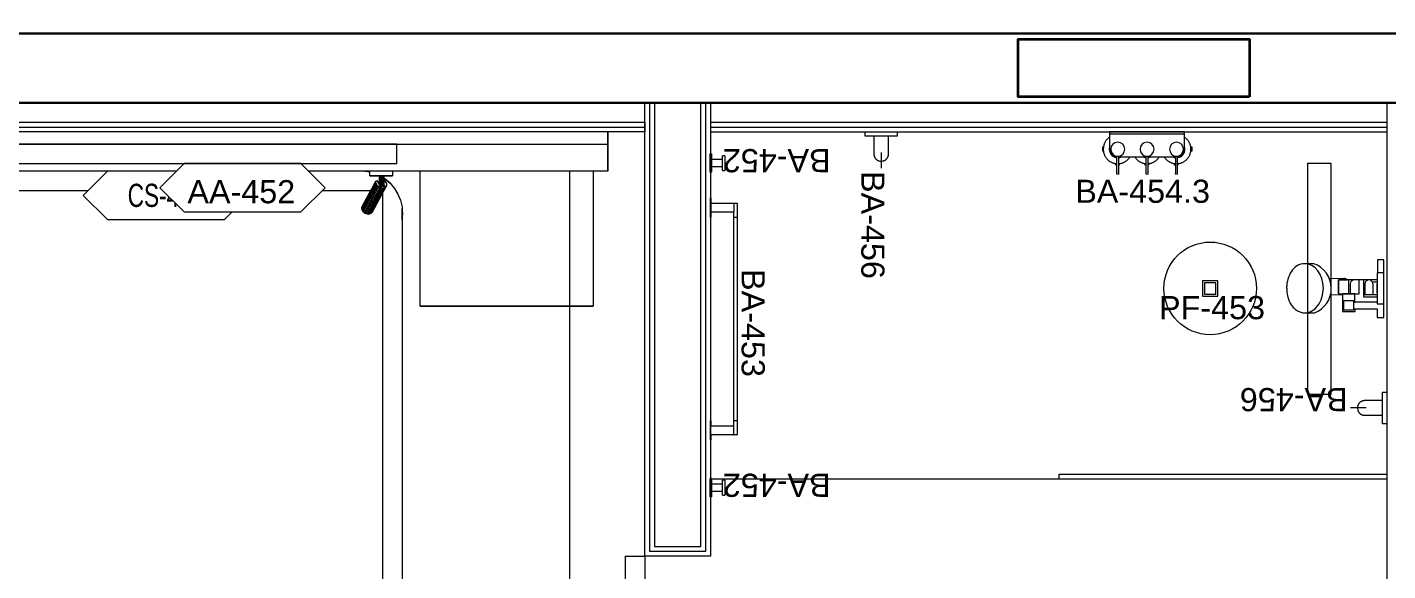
# Model space of a CAD drawing. Header units: centimetres. Extents: x 118932 to 154602, y -32682 to -23521.
# Drawn here: x 138137.5 to 138490.4, y -26042.1 to -25901.2 of the extents above; entities that cross this region are included whole.
import ezdxf
from ezdxf.enums import TextEntityAlignment as Align

# ---------------------------------------------------------------- set-up
doc = ezdxf.new("R2010")
doc.units = ezdxf.units.CM
doc.header["$LTSCALE"] = 50
doc.header["$MEASUREMENT"] = 0
for name, color, linetype, lineweight, true_color in [('GEN_00_BL_Yazı', 7, 'Continuous', 0, 0x4f5250), ('GEN_01_TA_Kolon', 7, 'Continuous', 35, 0xd05d28), ('GEN_02_TF_Islak Hacim', 7, 'Continuous', 5, 0x007cb0), ('GEN_02_TF_Mobilya', 7, 'Continuous', 5, 0x745e3d), ('GEN_05_ML_Ahşap', 7, 'Continuous', 9, 0x745e3d), ('GEN_05_ML_Alçıpan', 7, 'Continuous', 18, 0x008b29), ('GEN_05_ML_Alçıpan_giydirme', 7, 'Continuous', 18, 0x7ebab5), ('GEN_06_GR_İnce', 7, 'Continuous', 13, 0xb0b0a9), ('KALACAK DUVARLAR', 7, 'Continuous', 30, 0x005387)]:
    doc.layers.add(name, color=color, linetype=linetype, lineweight=lineweight, true_color=true_color)
doc.layers.add('GEN_01_TA_Duvar', color=250, linetype='Continuous', lineweight=30)
doc.layers.add('GEN_02_TF_Halı', color=7, linetype='Continuous', lineweight=5, true_color=0x903373, transparency=0.8)
doc.styles.add('arial_1_18', font='arial.ttf', dxfattribs={"height": 0.2})
doc.styles.add('Arial_6', font='arial.ttf', dxfattribs={"height": 59.5325})

# ---------------------------------------------------------------- blocks, each defined once
blk = doc.blocks.new('LEVEL 0_E BLOK_KOLON')
at = {"layer": 'GEN_01_TA_Kolon'}
blk.add_lwpolyline([(763.35, -336.46), (703.34, -336.46), (703.34, -321.52), (763.35, -321.52)], close=True, dxfattribs=at)
blk = doc.blocks.new('YIKILACAK DUVARLAR LEVEL 0 D BLOK')
at = {"layer": 'GEN_01_TA_Duvar', "elevation": 0}
blk.add_lwpolyline([(-82.23, -770.14), (-82.23, -770.14)], dxfattribs=at)
at = {"layer": 'KALACAK DUVARLAR', "elevation": 0}
blk.add_lwpolyline([(115.77, -770.14), (-376.98, -770.14), (-414.42, -732.67), (-567.28, -885.35), (-360.35, -1094.56), (-525.49, -1259.26), (-368.07, -1416.83), (-336.48, -1416.83), (-336.49, -1448.43), (-212.04, -1573), (-190.82, -1551.79), (-178.16, -1564.47), (-212.11, -1598.39), (-550.96, -1259.23), (-385.75, -1094.47), (-692.51, -784.33), (-679.71, -771.67), (-579.83, -872.66), (-414.4, -707.22), (-369.51, -752.14), (115.77, -752.14)], close=True, dxfattribs=at)
blk = doc.blocks.new('suıte c-d duvarlar')
at = {"layer": 'GEN_05_ML_Alçıpan', "elevation": 0}
blk.add_lwpolyline([(592.75, -697.15), (592.75, -792.15), (768.25, -792.15), (768.25, -479.65), (770.75, -479.65), (770.75, -794.65), (590.25, -794.65), (590.25, -699.65), (578.25, -699.65), (578.25, -806.65), (770.75, -806.65), (770.75, -819.8), (782.75, -819.8), (782.75, -479.65), (785.25, -479.65), (785.25, -822.3), (768.25, -822.3), (768.25, -809.15), (575.75, -809.15), (575.75, -697.15)], close=True, dxfattribs=at)
for points in [[(592.75, -479.65), (592.75, -597.15), (575.75, -597.15), (575.75, -479.65)], [(591.5, -479.65), (591.5, -595.9), (577, -595.9), (577, -479.65)], [(578.25, -479.65), (578.25, -594.65), (590.25, -594.65), (590.25, -479.65)]]:
    blk.add_lwpolyline(points, dxfattribs=at)
at = {"layer": 'GEN_05_ML_Alçıpan_giydirme'}
for p, q in [((592.75, -484.65, 0), (768.25, -484.65, 0)), ((592.75, -485.9, 0), (768.25, -485.9, 0)), ((592.75, -487.15, 0), (768.25, -487.15, 0))]:
    blk.add_line(p, q, dxfattribs=at)
at = {"layer": 'GEN_05_ML_Alçıpan_giydirme', "elevation": 0}
for points in [[(166.93, -954.84), (318.09, -804.1), (111.16, -594.88), (251.96, -454.25), (282.33, -484.65), (575.75, -484.65), (575.75, -487.15), (281.3, -487.15), (251.95, -457.79), (114.68, -594.89), (321.62, -804.11), (168.7, -956.61)], [(167.81, -955.73), (319.85, -804.1), (112.92, -594.89), (251.95, -456.02), (281.81, -485.9), (575.75, -485.9)]]:
    blk.add_lwpolyline(points, dxfattribs=at)
blk = doc.blocks.new('85lik DUS CAMİ')
at = {"layer": 'GEN_02_TF_Islak Hacim'}
blk.add_lwpolyline([(0, 1.27), (85, 1.27), (85, 0), (0, 0)], close=True, dxfattribs=at)
blk = doc.blocks.new('Raindance shower combo - PF-453 SHOWER SYSTEM-14821002-TYPE J')
at = {"layer": 'GEN_02_TF_Islak Hacim'}
for p, q in [((50.6, -3), (50.6, -19.3)), ((85, -3), (50.6, -3)), ((50.6, -19.3), (85, -19.3)), ((85, -3), (85, -19.6)), ((165, -3), (85, -3)), ((85, -19.6), (165, -19.6)), ((103.2, -19.6), (103.2, -39.9)), ((109.1, -19.6), (109.1, -32.1)), ((136.8, -19.6), (113.1, -19.6)), ((138.6, -20.1), (160.7, -20.1)), ((140.8, -55.5), (140.8, -20.1)), ((146.7, -55.5), (146.7, -20.1)), ((160.7, -20.1), (160.7, -77.5)), ((165, -19.6), (165, -3)), ((200.1, -3), (165, -3)), ((178, -20.1), (200.1, -20.1)), ((178, -77.4), (178, -20.1)), ((200.1, -20.1), (200.1, -3)), ((102.9, -41.5), (102.9, -80.9)), ((102.9, -55.5), (146.7, -55.5)), ((139, -66.9), (102.9, -66.9)), ((136.8, -55.5), (140.8, -55.5)), ((139, -119.9), (139, -66.9)), ((102.9, -80.9), (102.9, -119.9)), ((139, -93.7), (102.9, -93.7)), ((102.9, -119.9), (102.9, -97.5)), ((139.3, -77.5), (139.3, -109.5)), ((160.7, -77.5), (139.3, -77.5)), ((156.8, -106), (156.8, -81)), ((156.8, -81), (181.8, -81)), ((160.7, -81), (160.7, -77.4)), ((185.2, -77.4), (178, -77.4)), ((178, -81), (178, -77.4)), ((181.8, -81), (181.8, -106)), ((185.2, -109.5), (185.2, -77.4)), ((99.5, -106.3), (100.1, -143.6)), ((102.9, -119.9), (139, -119.9)), ((139, -119.9), (102.9, -119.9)), ((139.3, -109.5), (185.2, -109.5)), ((142.3, -109.5), (141.8, -141)), ((181.8, -106), (156.8, -106)), ((61, -184.6), (61, -208.3)), ((188.3, -208.3), (188.3, -182.8))]:
    blk.add_line(p, q, dxfattribs=at)
for points in [[(113.1, -30.8), (140.8, -30.8)], [(113.1, -52.1), (140.8, -52.1)], [(113.1, -89.8), (139, -89.8)]]:
    blk.add_lwpolyline(points, dxfattribs=at)
for points in [[(144.9, -433), (105.1, -433), (105.1, -473), (144.9, -473)], [(139.7, -438.3), (110.3, -438.4), (110.3, -467.8), (139.7, -467.8)]]:
    blk.add_lwpolyline(points, close=True, dxfattribs=at)
blk.add_circle((125, -453), 120, dxfattribs=at)
for centre, radius, start, end in [((114.5, -42.3), 11.6, 96.5318, 176.0334), ((114.4, -40.6), 11.5, 184.4156, 263.9068), ((112.1, -106), 12.6, 137, 181), ((114.5, -78), 12, 194.0613, 263.6059), ((114.5, -78), 12, 194.0613, 263.6059), ((125, -206.5), 67.6, 20.5435, 161.0787)]:
    blk.add_arc(centre, radius, start, end, dxfattribs=at)
for major_axis, start_param, end_param in [((63.7, 0), 1.576448, 3.141593), ((-63.7, 0), 3.141593, 4.718041)]:
    blk.add_ellipse((124.7, -208.3), major_axis=major_axis, ratio=0.765186, start_param=start_param, end_param=end_param, dxfattribs=at)
blk.add_open_spline([(61, -208.3), (61, -211.2), (61.7, -216.8), (66, -227.8), (76.3, -240.1), (95.1, -250.7), (112.3, -254.4), (122.2, -254.8), (124.3, -254.8), (134.9, -254.1), (148.1, -251.6), (155.1, -249.5), (165.5, -244.8), (176.6, -235.8), (183.3, -227.4), (187.4, -218), (188.3, -211.6), (188.3, -208.3)], degree=3, knots=[0, 0, 0, 0, 0.058333, 0.116667, 0.233333, 0.35, 0.466667, 0.498213, 0.618018, 0.668587, 0.668587, 0.668587, 0.782182, 0.848848, 0.915515, 0.982182, 1.048848, 1.048848, 1.048848, 1.048848], dxfattribs=at)
at = {"layer": 'GEN_00_BL_Yazı', "insert": (144.9, -585.7), "char_height": 60, "width": 132.711, "attachment_point": 1, "rotation": 90, "style": 'Arial_6'}
blk.add_mtext('PF-453', dxfattribs=at)
blk = doc.blocks.new('Soap Dispenser - Trio - BA-454 SOAP DISPENSER triple-14820993-TYPE GxL')
at = {"layer": 'GEN_02_TF_Islak Hacim'}
for p, q in [((-79, 85), (-80.8, 85)), ((-80.8, 85), (-80.8, 82.9)), ((-80.8, 82.9), (-79, 82.9)), ((-80.8, 82.9), (-80.8, 81.6)), ((-79.4, 102.6), (-79.4, 62.6)), ((-70.8, 85), (-74.1, 85)), ((-73.9, 82.9), (-70.8, 82.9)), ((-73.5, 62.6), (-73.5, 102.6)), ((-70.8, 82.9), (-70.8, 85)), ((-70.8, 81.6), (-70.8, 82.9)), ((-2.6, 85), (-4.4, 85)), ((-4.4, 85), (-4.4, 83.1)), ((-4.4, 83.1), (-2.6, 83.1)), ((-4.4, 83.1), (-4.4, 81.6)), ((-3, 102.6), (-3, 62.6)), ((2.3, 83.1), (5.6, 83.1)), ((5.6, 85), (2.4, 85)), ((3, 62.6), (3, 102.6)), ((5.6, 83.1), (5.6, 85)), ((5.6, 81.6), (5.6, 83.1)), ((73.5, 85), (71.7, 85)), ((71.7, 85), (71.7, 83.1)), ((71.7, 83.1), (73.5, 83.1)), ((71.7, 83.1), (71.7, 81.6)), ((73.1, 102.6), (73.1, 62.6)), ((81.7, 85), (78.4, 85)), ((78.4, 83.1), (81.7, 83.1)), ((79, 62.6), (79, 102.6)), ((81.7, 83.1), (81.7, 85)), ((81.7, 81.6), (81.7, 83.1)), ((-114.6, 49.5), (-117, 49.5)), ((-117, 49.5), (-117, 39.5)), ((-117, 39.5), (-114.6, 39.5)), ((-114.6, 39.5), (-114.6, 49.5)), ((-112.7, 49.5), (-114.6, 49.5)), ((-114.6, 39.5), (-112.5, 39.5)), ((-97, 45), (-97, 0)), ((-79.4, 62.6), (-79.3, 62.6)), ((-77.9, 62.6), (-79.4, 62.6)), ((-73.5, 62.6), (-75, 62.6)), ((-2.9, 65), (-73.6, 65)), ((-73.6, 62.6), (-73.5, 62.6)), ((-3, 62.6), (-2.9, 62.6)), ((-1.5, 62.6), (-3, 62.6)), ((3, 62.6), (1.5, 62.6)), ((73.2, 65), (2.9, 65)), ((2.9, 62.6), (3, 62.6)), ((73.1, 62.6), (73.2, 62.6)), ((74.5, 62.6), (73.1, 62.6)), ((79, 62.6), (77.5, 62.6)), ((78.9, 62.6), (79, 62.6)), ((97, 0), (97, 45)), ((114.2, 49.5), (112.3, 49.5)), ((112.3, 39.5), (114.2, 39.5)), ((115.9, 49.5), (114.2, 49.5)), ((114.2, 49.5), (114.2, 39.5)), ((114.2, 39.5), (115.9, 39.5)), ((115.9, 39.5), (115.9, 49.5)), ((97, 5), (-97, 5)), ((-97, 5), (-97, 0)), ((-97, 0), (97, 0)), ((-97, 0), (97, 0)), ((97, 0), (97, 5))]:
    blk.add_line(p, q, dxfattribs=at)
at = {"layer": 'GEN_02_TF_Islak Hacim', "flags": 128}
for points in [[(-79.4, 107.6), (-79.4, 107.6), (-79.4, 107.6), (-79.4, 107.6), (-79.4, 107.5), (-79.4, 107.5), (-79.4, 107.4), (-79.4, 107.4), (-79.4, 107.3), (-79.4, 107.3), (-79.4, 107.2), (-79.4, 107.1), (-79.4, 107), (-79.4, 106.9), (-79.4, 106.8), (-79.4, 106.7), (-79.4, 106.6), (-79.4, 106.5), (-79.4, 106.4), (-79.4, 106.2), (-79.4, 106.1), (-79.4, 105.9), (-79.4, 105.8), (-79.4, 105.6), (-79.4, 105.5), (-79.4, 105.3), (-79.4, 105.1), (-79.4, 104.9), (-79.4, 104.8), (-79.4, 104.6), (-79.4, 104.4), (-79.4, 104.2), (-79.4, 104), (-79.4, 103.8), (-79.4, 103.6), (-79.4, 103.4), (-79.4, 103.2), (-79.4, 103), (-79.4, 102.8), (-79.4, 102.6), (-79.4, 102.6)], [(-73.5, 102.6), (-73.5, 102.8), (-73.5, 103), (-73.5, 103.2), (-73.5, 103.4), (-73.5, 103.6), (-73.5, 103.8), (-73.5, 104), (-73.5, 104.2), (-73.5, 104.4), (-73.5, 104.5), (-73.5, 104.7), (-73.5, 104.9), (-73.5, 105.1), (-73.5, 105.2), (-73.5, 105.4), (-73.5, 105.6), (-73.5, 105.7), (-73.5, 105.9), (-73.5, 106), (-73.5, 106.2), (-73.5, 106.3), (-73.5, 106.4), (-73.5, 106.6), (-73.5, 106.7), (-73.5, 106.8), (-73.5, 106.9), (-73.5, 107), (-73.5, 107.1), (-73.5, 107.2), (-73.5, 107.3), (-73.5, 107.3), (-73.5, 107.4), (-73.5, 107.4), (-73.5, 107.5), (-73.5, 107.5), (-73.5, 107.5), (-73.5, 107.6), (-73.5, 107.6), (-73.5, 107.6)], [(-3, 107.6), (-3, 107.6), (-3, 107.6), (-3, 107.6), (-3, 107.5), (-3, 107.5), (-3, 107.4), (-3, 107.4), (-3, 107.3), (-3, 107.3), (-3, 107.2), (-3, 107.1), (-3, 107), (-3, 106.9), (-3, 106.8), (-3, 106.7), (-3, 106.6), (-3, 106.5), (-3, 106.4), (-3, 106.2), (-3, 106.1), (-3, 105.9), (-3, 105.8), (-3, 105.6), (-3, 105.5), (-3, 105.3), (-3, 105.1), (-3, 104.9), (-3, 104.8), (-3, 104.6), (-3, 104.4), (-3, 104.2), (-3, 104), (-3, 103.8), (-3, 103.6), (-3, 103.4), (-3, 103.2), (-3, 103), (-3, 102.8), (-3, 102.6), (-3, 102.6)], [(3, 102.6), (3, 102.8), (3, 103), (3, 103.2), (3, 103.4), (3, 103.6), (3, 103.8), (3, 104), (3, 104.2), (3, 104.4), (3, 104.5), (3, 104.7), (3, 104.9), (3, 105.1), (3, 105.2), (3, 105.4), (3, 105.6), (3, 105.7), (3, 105.9), (3, 106), (3, 106.2), (3, 106.3), (3, 106.4), (3, 106.6), (3, 106.7), (3, 106.8), (3, 106.9), (3, 107), (3, 107.1), (3, 107.2), (3, 107.3), (3, 107.3), (3, 107.4), (3, 107.4), (3, 107.5), (3, 107.5), (3, 107.5), (3, 107.6), (3, 107.6), (3, 107.6)], [(73.1, 107.6), (73.1, 107.6), (73.1, 107.6), (73.1, 107.6), (73.1, 107.5), (73.1, 107.5), (73.1, 107.4), (73.1, 107.4), (73.1, 107.3), (73.1, 107.3), (73.1, 107.2), (73.1, 107.1), (73.1, 107), (73.1, 106.9), (73.1, 106.8), (73.1, 106.7), (73.1, 106.6), (73.1, 106.5), (73.1, 106.4), (73.1, 106.2), (73.1, 106.1), (73.1, 105.9), (73.1, 105.8), (73.1, 105.6), (73.1, 105.5), (73.1, 105.3), (73.1, 105.1), (73.1, 104.9), (73.1, 104.8), (73.1, 104.6), (73.1, 104.4), (73.1, 104.2), (73.1, 104), (73.1, 103.8), (73.1, 103.6), (73.1, 103.4), (73.1, 103.2), (73.1, 103), (73.1, 102.8), (73.1, 102.6), (73.1, 102.6)], [(79, 102.6), (79, 102.8), (79, 103), (79, 103.2), (79, 103.4), (79, 103.6), (79, 103.8), (79, 104), (79, 104.2), (79, 104.4), (79, 104.5), (79, 104.7), (79, 104.9), (79, 105.1), (79, 105.2), (79, 105.4), (79, 105.6), (79, 105.7), (79, 105.9), (79, 106), (79, 106.2), (79, 106.3), (79, 106.4), (79, 106.6), (79, 106.7), (79, 106.8), (79, 106.9), (79, 107), (79, 107.1), (79, 107.2), (79, 107.3), (79, 107.3), (79, 107.4), (79, 107.4), (79, 107.5), (79, 107.5), (79, 107.5), (79, 107.6), (79, 107.6), (79, 107.6)], [(-79, 82.4), (-80.5, 82.2), (-82, 82), (-83.5, 81.8), (-85, 81.5), (-86.4, 81.1), (-87.9, 80.7), (-89.3, 80.2), (-90.7, 79.7), (-92.1, 79.1), (-93.4, 78.4), (-94.7, 77.7), (-96, 76.9), (-97.3, 76.1), (-98.5, 75.3), (-99.7, 74.4), (-100.9, 73.4), (-102, 72.4), (-103.1, 71.4), (-104.1, 70.3), (-105.1, 69.2), (-106, 68), (-106.9, 66.8), (-107.8, 65.6), (-108.6, 64.3), (-109.3, 63), (-110, 61.7), (-110.7, 60.3), (-111.3, 58.9), (-111.8, 57.5), (-112.3, 56.1), (-112.7, 54.7), (-113, 53.2), (-113.3, 51.7), (-113.6, 50.2), (-113.8, 48.8), (-113.9, 47.3), (-113.9, 45.8), (-113.9, 45)], [(-45.5, 66.1), (-46.4, 67.4), (-47.3, 68.5), (-48.3, 69.7), (-49.3, 70.8), (-50.3, 71.9), (-51.4, 72.9), (-52.6, 73.9), (-53.7, 74.8), (-54.9, 75.7), (-56.2, 76.5), (-57.5, 77.3), (-58.8, 78), (-60.1, 78.7), (-61.5, 79.3), (-62.9, 79.9), (-64.3, 80.4), (-65.7, 80.9), (-67.1, 81.3), (-68.6, 81.6), (-70.1, 81.9), (-71.6, 82.1), (-73, 82.3)], [(-2.6, 82.4), (-4.1, 82.2), (-5.6, 82), (-7.1, 81.8), (-8.5, 81.5), (-10, 81.1), (-11.4, 80.7), (-12.8, 80.2), (-14.2, 79.7), (-15.6, 79.1), (-17, 78.4), (-18.3, 77.7), (-19.6, 76.9), (-20.8, 76.1), (-22.1, 75.3), (-23.3, 74.4), (-24.4, 73.4), (-25.5, 72.4), (-26.6, 71.4), (-27.7, 70.3), (-28.6, 69.2), (-29.6, 68), (-30.5, 66.8), (-31.3, 65.6)], [(31, 66.1), (30.1, 67.4), (29.2, 68.5), (28.2, 69.7), (27.2, 70.8), (26.1, 71.9), (25, 72.9), (23.9, 73.9), (22.7, 74.8), (21.5, 75.7), (20.3, 76.5), (19, 77.3), (17.7, 78), (16.3, 78.7), (15, 79.3), (13.6, 79.9), (12.2, 80.4), (10.8, 80.9), (9.3, 81.3), (7.8, 81.6), (6.4, 81.9), (4.9, 82.1), (3.4, 82.3)], [(73.4, 82.4), (71.9, 82.2), (70.5, 82), (69, 81.8), (67.5, 81.5), (66.1, 81.1), (64.6, 80.7), (63.2, 80.2), (61.8, 79.7), (60.4, 79.1), (59.1, 78.4), (57.8, 77.7), (56.5, 76.9), (55.2, 76.1), (54, 75.3), (52.8, 74.4), (51.6, 73.4), (50.5, 72.4), (49.4, 71.4), (48.4, 70.3), (47.4, 69.2), (46.4, 68), (45.6, 66.8), (44.7, 65.6)], [(113.5, 45), (113.5, 46.5), (113.4, 48), (113.3, 49.4), (113.1, 50.9), (112.8, 52.4), (112.5, 53.9), (112.1, 55.3), (111.6, 56.8), (111.1, 58.2), (110.6, 59.6), (110, 60.9), (109.3, 62.3), (108.6, 63.6), (107.8, 64.9), (107, 66.1), (106.1, 67.4), (105.2, 68.5), (104.2, 69.7), (103.2, 70.8), (102.2, 71.9), (101.1, 72.9), (99.9, 73.9), (98.8, 74.8), (97.5, 75.7), (96.3, 76.5), (95, 77.3), (93.7, 78), (92.4, 78.7), (91, 79.3), (89.6, 79.9), (88.2, 80.4), (86.8, 80.9), (85.3, 81.3), (83.9, 81.6), (82.4, 81.9), (80.9, 82.1), (79.4, 82.3)], [(-113.9, 45), (-113.9, 43.5), (-113.8, 42), (-113.7, 40.5), (-113.5, 39), (-113.2, 37.5), (-112.9, 36), (-112.5, 34.6), (-112, 33.2), (-111.5, 31.7), (-111, 30.4), (-110.4, 29), (-109.7, 27.6), (-109, 26.3), (-108.2, 25), (-107.4, 23.8), (-106.5, 22.6), (-105.6, 21.4), (-104.6, 20.2), (-103.6, 19.1), (-102.6, 18.1), (-101.5, 17), (-100.3, 16.1), (-99.2, 15.1), (-98, 14.2)], [(98.1, 14.6), (99.3, 15.5), (100.5, 16.5), (101.6, 17.5), (102.7, 18.5), (103.7, 19.6), (104.7, 20.8), (105.6, 21.9), (106.5, 23.1), (107.4, 24.4), (108.2, 25.6), (108.9, 26.9), (109.6, 28.3), (110.3, 29.6), (110.8, 31), (111.4, 32.4), (111.8, 33.8), (112.3, 35.3), (112.6, 36.7), (112.9, 38.2), (113.2, 39.7), (113.3, 41.2), (113.5, 42.6), (113.5, 44.1), (113.5, 45)]]:
    blk.add_lwpolyline(points, dxfattribs=at)
at = {"layer": 'GEN_02_TF_Islak Hacim'}
for centre, radius, start, end in [((-76.4, 107.6), 2.98, 120, 180), ((-76.4, 107.6), 2.98, 180, 240), ((-76.4, 107.6), 2.98, 0, 60), ((-76.4, 107.6), 2.98, 300, 0), ((0, 107.6), 2.98, 120, 180), ((0, 107.6), 2.98, 180, 240), ((0, 107.6), 2.98, 0, 60), ((0, 107.6), 2.98, 300, 0), ((76, 107.6), 2.98, 120, 180), ((76, 107.6), 2.98, 180, 240), ((76, 107.6), 2.98, 0, 60), ((76, 107.6), 2.98, 300, 0), ((-76.4, 45), 22, 97.5598, 180), ((-76.4, 45), 22, 180, 192.2823), ((-77, 45), 20, 96.8039, 180), ((-76.4, 45), 18.2, 0, 180), ((-76.4, 45), 18.2, 180, 0), ((-76.4, 45), 22, 68.099, 82.3757), ((0, 45), 18.2, 0, 180), ((0, 45), 18.2, 180, 0), ((0, 45), 22, 97.5598, 108.6093), ((0, 45), 22, 68.099, 82.3757), ((76, 45), 18.2, 0, 180), ((76, 45), 18.2, 180, 0), ((76, 45), 22, 97.5598, 111.901), ((76, 45), 22, 0, 80.5842), ((77, 45), 20, 0, 82.4941), ((76, 45), 22, 351.246, 0)]:
    blk.add_arc(centre, radius, start, end, dxfattribs=at)
at = {"layer": 'GEN_00_BL_Yazı', "insert": (186.1, 123.9), "char_height": 60, "width": 331.384, "attachment_point": 1, "rotation": 180, "style": 'Arial_6'}
blk.add_mtext('BA-454.3', dxfattribs=at)
blk = doc.blocks.new('Grab-Bar_Bobrick_B-6806 - BA-456 24_-V371-TYPE GxL')
at = {"layer": 'GEN_00_BL_Yazı'}
blk.add_line((-53504.4, -6427.9), (-53463.6, -6427.9), dxfattribs=at)
at = {"layer": 'GEN_02_TF_Islak Hacim', "lineweight": 13, "flags": 128}
blk.add_lwpolyline([(-53558, -6468.7), (-53558, -6386.1), (-53546.8, -6386.1), (-53546.8, -6468.7)], close=True, dxfattribs=at)
blk.add_lwpolyline([(-53546.8, -6446.5), (-53532.6, -6446.5), (-53531.3, -6446.5), (-53530, -6446.5), (-53528.8, -6446.5), (-53527.5, -6446.5), (-53526.2, -6446.5), (-53525, -6446.5), (-53523.8, -6446.5), (-53522.6, -6446.5), (-53521.4, -6446.5), (-53520.2, -6446.5), (-53519, -6446.5), (-53517.9, -6446.5), (-53516.8, -6446.5), (-53515.7, -6446.5), (-53514.6, -6446.5), (-53513.6, -6446.5), (-53512.6, -6446.5), (-53511.6, -6446.5), (-53510.7, -6446.5), (-53509.8, -6446.5), (-53508.9, -6446.5), (-53508.1, -6446.5), (-53507.3, -6446.5), (-53506.5, -6446.5), (-53505.8, -6446.5), (-53505.2, -6446.5), (-53504.6, -6446.5), (-53504, -6446.5), (-53503.4, -6446.5), (-53503, -6446.5), (-53502.5, -6446.5), (-53502.1, -6446.5), (-53501.8, -6446.5), (-53501.5, -6446.5), (-53501.3, -6446.5), (-53501.1, -6446.5), (-53500.9, -6446.5), (-53500.8, -6446.5), (-53500.8, -6446.5), (-53500.6, -6446.5), (-53499.8, -6446.5), (-53499.1, -6446.4), (-53498.3, -6446.3), (-53497.6, -6446.2), (-53496.8, -6446.1), (-53496.1, -6445.9), (-53495.3, -6445.7), (-53494.6, -6445.5), (-53493.9, -6445.2), (-53493.2, -6444.9), (-53492.5, -6444.6), (-53491.8, -6444.2), (-53491.2, -6443.9), (-53490.5, -6443.5), (-53489.9, -6443), (-53489.3, -6442.6), (-53488.7, -6442.1), (-53488.1, -6441.6), (-53487.5, -6441.1), (-53487, -6440.6), (-53486.5, -6440), (-53486, -6439.4), (-53485.5, -6438.8), (-53485.1, -6438.2), (-53484.7, -6437.6), (-53484.3, -6436.9), (-53483.9, -6436.2), (-53483.6, -6435.6), (-53483.3, -6434.9), (-53483, -6434.2, 0.168627), (-53482.6, -6422), (-53482.8, -6421.3), (-53483, -6420.5), (-53483.3, -6419.8), (-53483.7, -6419.1), (-53484, -6418.5), (-53484.4, -6417.8), (-53484.8, -6417.2), (-53485.2, -6416.5), (-53485.6, -6415.9), (-53486.1, -6415.3), (-53486.6, -6414.7), (-53487.1, -6414.2), (-53487.7, -6413.6), (-53488.2, -6413.1), (-53488.8, -6412.6), (-53489.4, -6412.2), (-53490, -6411.7), (-53490.7, -6411.3), (-53491.3, -6410.9), (-53492, -6410.5), (-53492.7, -6410.2), (-53493.4, -6409.9), (-53494.1, -6409.6), (-53494.8, -6409.4), (-53495.5, -6409.1), (-53496.3, -6408.9), (-53497, -6408.8), (-53497.8, -6408.6), (-53498.5, -6408.5), (-53499.3, -6408.5), (-53500, -6408.4), (-53500.8, -6408.4), (-53500.8, -6408.4), (-53500.9, -6408.4), (-53501, -6408.4), (-53501.2, -6408.4), (-53501.4, -6408.4), (-53501.7, -6408.4), (-53502, -6408.4), (-53502.4, -6408.4), (-53502.8, -6408.4), (-53503.3, -6408.4), (-53503.8, -6408.4), (-53504.4, -6408.4), (-53505, -6408.4), (-53505.7, -6408.4), (-53506.4, -6408.4), (-53507.1, -6408.4), (-53507.9, -6408.4), (-53508.7, -6408.4), (-53509.5, -6408.4), (-53510.4, -6408.4), (-53511.4, -6408.4), (-53512.3, -6408.4), (-53513.3, -6408.4), (-53514.3, -6408.4), (-53515.4, -6408.4), (-53516.5, -6408.4), (-53517.6, -6408.4), (-53518.7, -6408.4), (-53519.9, -6408.4), (-53521.1, -6408.4), (-53522.2, -6408.4), (-53523.5, -6408.4), (-53524.7, -6408.4), (-53525.9, -6408.4), (-53527.2, -6408.4), (-53528.4, -6408.4), (-53529.7, -6408.4), (-53530.9, -6408.4), (-53532.2, -6408.4), (-53532.6, -6408.4), (-53546.8, -6408.4)], format="xyb", dxfattribs=at)
at = {"layer": 'GEN_00_BL_Yazı', "insert": (-53456.4, -6479.9), "char_height": 60, "width": 265.421, "attachment_point": 7, "style": 'Arial_6'}
blk.add_mtext('BA-456', dxfattribs=at)
blk = doc.blocks.new('Robe_Hook - BA-452 ROBE HOOK-13695885-TYPE GxL')
at = {"layer": 'GEN_02_TF_Islak Hacim', "lineweight": 13}
for p, q in [((-23.8, 0), (-23.8, -3.2)), ((-23.8, 0), (23.8, 0)), ((-23, 0), (-23.8, 0)), ((-23.8, -3.2), (-23, -3.2)), ((23.8, -3.2), (-23.8, -3.2)), ((-19.1, -31.9), (-19.1, -38.1)), ((-19.1, -31.9), (19, -31.9)), ((-18.4, -31.9), (-19.1, -31.9)), ((-9.2, -3.2), (-9.2, -31.9)), ((9.2, -31.9), (9.2, -3.2)), ((19, -31.9), (18.4, -31.9)), ((19, -38.1), (19, -31.9)), ((23.8, 0), (23, 0)), ((23, -3.2), (23.8, -3.2)), ((23.8, -3.2), (23.8, 0)), ((-19.1, -38.1), (-18.4, -38.1)), ((19, -38.1), (-19.1, -38.1)), ((18.4, -38.1), (19, -38.1))]:
    blk.add_line(p, q, dxfattribs=at)
at = {"layer": 'GEN_00_BL_Yazı', "insert": (-23.9, -312.3), "char_height": 60, "width": 132.711, "attachment_point": 1, "rotation": 90, "style": 'Arial_6'}
blk.add_mtext('BA-452', dxfattribs=at)
blk = doc.blocks.new('Accessory-Towel_Bar-KOHLER-Composed-K-73142 _1_ - BA-453 TOWEL BAR 24_-14138606-TYPE GxL')
at = {"layer": 'GEN_02_TF_Islak Hacim', "lineweight": 13}
for p, q in [((-53279.2, -6870.5), (-53279.2, -6863.3)), ((-53279.2, -6929.9), (-53279.2, -6872.2)), ((-53278.4, -6862.5), (-52680, -6862.5)), ((-53278.4, -6871.4), (-53257.1, -6871.4)), ((-52701.3, -6871.4), (-53257.1, -6871.4)), ((-53256.3, -6872.2), (-53256.3, -6929.9)), ((-53242.4, -6862.5), (-53242.4, -6871.4)), ((-52716.1, -6871.4), (-52716.1, -6862.5)), ((-52702.1, -6929.9), (-52702.1, -6872.2)), ((-52680, -6871.4), (-52701.3, -6871.4)), ((-52679.2, -6863.3), (-52679.2, -6870.5)), ((-52679.2, -6872.2), (-52679.2, -6929.9)), ((-53293.2, -6932.7), (-53293.2, -6931.5)), ((-53293.2, -6932.7), (-53242.4, -6932.7)), ((-53292.4, -6930.7), (-53278.4, -6930.7)), ((-53278.4, -6930.7), (-53257.1, -6930.7)), ((-53257.1, -6930.7), (-53243.2, -6930.7)), ((-53242.4, -6931.5), (-53242.4, -6932.7)), ((-52716.1, -6932.7), (-52716.1, -6931.5)), ((-52716.1, -6932.7), (-52665.3, -6932.7)), ((-52715.3, -6930.7), (-52701.3, -6930.7)), ((-52680, -6930.7), (-52701.3, -6930.7)), ((-52680, -6930.7), (-52666.1, -6930.7)), ((-52665.3, -6931.5), (-52665.3, -6932.7))]:
    blk.add_line(p, q, dxfattribs=at)
for centre, radius, start, end in [((-53278.4, -6863.3), 0.82, 90, 180), ((-53278.4, -6870.5), 0.814, 180, 270), ((-53278.4, -6872.2), 0.814, 90, 180), ((-53257.1, -6872.2), 0.814, 0, 90), ((-52701.3, -6872.2), 0.814, 90, 180), ((-52680, -6863.3), 0.82, 0, 90), ((-52680, -6870.5), 0.814, 270, 0), ((-52680, -6872.2), 0.814, 0, 90), ((-53292.4, -6931.5), 0.797, 90, 180), ((-53278.4, -6929.9), 0.804, 180, 270), ((-53257.1, -6929.9), 0.804, 270, 0), ((-53243.2, -6931.5), 0.797, 0, 90), ((-52715.3, -6931.5), 0.797, 90, 180), ((-52701.3, -6929.9), 0.804, 180, 270), ((-52680, -6929.9), 0.804, 270, 0), ((-52666.1, -6931.5), 0.797, 0, 90)]:
    blk.add_arc(centre, radius, start, end, dxfattribs=at)
at = {"layer": 'GEN_00_BL_Yazı', "insert": (-53108.7, -6791.1), "char_height": 60, "width": 265.421, "attachment_point": 1, "style": 'Arial_6'}
blk.add_mtext('BA-453', dxfattribs=at)
blk = doc.blocks.new('LEVEL 0 ISLAK HACİM')
at = {"layer": 'GEN_02_TF_Islak Hacim', "elevation": 0}
blk.add_lwpolyline([(-1865.94, 388.02), (-2041.44, 388.02)], dxfattribs=at)
for name, p, xscale, yscale, zscale, rotation in [('Grab-Bar_Bobrick_B-6806 - BA-456 24_-V371-TYPE GxL', (-1354.34, -4877.77, 0), 0.1, 0.1, 0.1, 270), ('Soap Dispenser - Trio - BA-454 SOAP DISPENSER triple-14820993-TYPE GxL', (-1928.14, 478.02, 0), 0.1, 0.1, 0.1, 180), ('Robe_Hook - BA-452 ROBE HOOK-13695885-TYPE GxL', (-2041.44, 469.95, 0), 0.1000000000000033, 0.1000000000000033, 0.1000000000000033, 90), ('Accessory-Towel_Bar-KOHLER-Composed-K-73142 _1_ - BA-453 TOWEL BAR 24_-14138606-TYPE GxL', (-1348.18, -4868.41, 0), 0.1, 0.1, 0.1, 270), ('Raindance shower combo - PF-453 SHOWER SYSTEM-14821002-TYPE J', (-1866.45, 449.96, 0), 0.1, 0.1, 0.1, 270), ('Grab-Bar_Bobrick_B-6806 - BA-456 24_-V371-TYPE GxL', (-7221.74, -236.28, 0), 0.1, 0.1, 0.1, 180), ('Robe_Hook - BA-452 ROBE HOOK-13695885-TYPE GxL', (-2041.44, 385.82, 0), 0.1000000000000034, 0.1000000000000034, 0.1000000000000034, 90)]:
    blk.add_blockref(name, p, dxfattribs=dict(xscale=xscale, yscale=yscale, zscale=zscale, rotation=rotation))
blk.add_blockref('85lik DUS CAMİ', (-1950.94, 388.02, 0))
blk = doc.blocks.new('CS-450_1 Headboard Unit _ A-01 - CS-450_1 Headboard Unit _ A-01_3-V386-TYPE A-01 - MODEL ROOM')
at = {"layer": 'GEN_02_TF_Mobilya'}
for p, q in [((947.5, -24.2), (947.5, -36.9)), ((947.5, -24.2), (947.5, -36.9)), ((1005.9, -36.9), (1005.9, -24.2)), ((1005.9, -36.9), (1005.9, -24.2)), ((947.5, -36.9), (1005.9, -36.9)), ((1005.9, -36.9), (947.5, -36.9)), ((963.4, -56.5), (962.9, -59.6)), ((963.4, -56.5), (962.9, -59.6)), ((962.9, -59.6), (963.4, -62.5)), ((962.9, -59.6), (963.4, -62.5)), ((964.8, -53.5), (963.4, -56.5)), ((964.8, -53.5), (963.4, -56.5)), ((999, -128.3), (963.4, -62.5)), ((999, -128.3), (963.4, -62.5)), ((964.8, -64.9), (963.4, -62.5)), ((963.4, -62.5), (964.8, -64.9)), ((967, -50.6), (964.8, -53.5)), ((967, -50.6), (964.8, -53.5)), ((964.8, -64.9), (967.1, -66.8)), ((964.8, -64.9), (1000.4, -130.7)), ((964.8, -64.9), (1000.4, -130.7)), ((964.8, -64.9), (967.1, -66.8)), ((967, -50.6), (969.6, -48.4)), ((969.6, -48.4), (967, -50.6)), ((1002.6, -132.6), (967.1, -66.8)), ((1002.6, -132.6), (967.1, -66.8)), ((970, -67.9), (967.1, -66.8)), ((967.1, -66.8), (970, -67.9)), ((967.6, -62.6), (969.3, -59.9)), ((967.6, -62.6), (969.3, -59.9)), ((977.5, -65), (967.6, -62.6)), ((977.5, -65), (967.6, -62.6)), ((969.6, -59.5), (969.6, -36.9)), ((969.6, -36.9), (969.6, -59.5)), ((969.6, -63.1), (969.6, -60)), ((969.6, -60), (969.6, -63.1)), ((969.8, -36.9), (969.8, -63.1)), ((969.8, -63.1), (969.8, -36.9)), ((970, -67.9), (973.5, -68.3)), ((970, -67.9), (1005.6, -133.7)), ((970, -67.9), (1005.6, -133.7)), ((973.5, -68.3), (970, -67.9)), ((970.4, -63.3), (970.4, -36.9)), ((970.4, -36.9), (970.4, -63.3)), ((971.3, -63.5), (971.3, -36.9)), ((971.3, -63.5), (971.3, -36.9)), ((972.6, -63.8), (972.6, -36.9)), ((972.6, -36.9), (972.6, -63.8)), ((977.1, -67.9), (973.5, -68.3)), ((977.1, -67.9), (973.5, -68.3)), ((1009, -134.1), (973.5, -68.3)), ((1009, -134.1), (973.5, -68.3)), ((974, -36.9), (974, -64.2)), ((974, -64.2), (974, -36.9)), ((975.6, -64.5), (975.6, -36.9)), ((975.6, -36.9), (975.6, -64.5)), ((977.1, -36.9), (977.1, -64.9)), ((977.1, -64.9), (977.1, -36.9)), ((980.8, -66.6), (977.1, -67.9)), ((980.8, -66.6), (977.1, -67.9)), ((1012.7, -133.6), (977.1, -67.9)), ((977.1, -67.9), (1012.7, -133.6)), ((986.9, -49.6), (977.5, -65)), ((977.5, -65), (986.9, -49.6)), ((978.6, -63.2), (978.6, -36.9)), ((978.6, -36.9), (978.6, -63.2)), ((979.8, -36.9), (979.8, -60.8)), ((979.8, -36.9), (979.8, -60.8)), ((980.8, -36.9), (980.8, -59.6)), ((980.8, -59.6), (980.8, -36.9)), ((980.8, -66.6), (984.2, -64.7)), ((984.2, -64.7), (980.8, -66.6)), ((980.8, -66.6), (1016.3, -132.4)), ((980.8, -66.6), (1016.3, -132.4)), ((981.4, -58.6), (981.4, -36.9)), ((981.4, -36.9), (981.4, -58.6)), ((981.6, -58.3), (981.6, -37.1)), ((981.6, -37.1), (981.6, -58.3)), ((981.6, -55.6), (982.3, -57.1)), ((982.3, -57.1), (981.6, -55.6)), ((984.2, -64.7), (987.1, -62.2)), ((987.1, -62.2), (984.2, -64.7)), ((984.2, -64.7), (1019.7, -130.5)), ((1019.7, -130.5), (984.2, -64.7)), ((986.9, -49.6), (990.8, -50.6)), ((990.8, -50.6), (986.9, -49.6)), ((987.1, -62.2), (989.4, -59.3)), ((989.4, -59.3), (987.1, -62.2)), ((1022.7, -128), (987.1, -62.2)), ((987.1, -62.2), (1022.7, -128)), ((990.8, -56.3), (989.4, -59.3)), ((990.8, -56.3), (989.4, -59.3)), ((1024.9, -125.1), (989.4, -59.3)), ((1024.9, -125.1), (989.4, -59.3)), ((991.3, -53.2), (990.8, -50.6)), ((1001.4, -70.2), (990.8, -50.6)), ((991.3, -53.2), (990.8, -50.6)), ((990.8, -50.6), (1001.4, -70.2)), ((990.8, -56.3), (991.3, -53.2)), ((991.3, -53.2), (990.8, -56.3)), ((990.8, -56.3), (1026.3, -122)), ((990.8, -56.3), (1026.3, -122)), ((1026.8, -119), (991.3, -53.2)), ((1026.8, -119), (991.3, -53.2)), ((1001.7, -70.7), (1001.4, -70.2)), ((1001.7, -70.7), (1001.4, -70.2)), ((1001.9, -71.1), (1001.7, -70.7)), ((1001.9, -71.1), (1001.7, -70.7)), ((1002, -71.2), (1001.9, -71.1)), ((1002, -71.2), (1001.9, -71.1)), ((1026.3, -116.1), (1002, -71.2)), ((1002, -71.2), (1026.3, -116.1)), ((999, -128.3), (1000.4, -130.7)), ((999, -128.3), (1000.4, -130.7)), ((999.1, -128.6), (999.9, -130)), ((999.9, -130), (999.1, -128.6)), ((999.9, -130.1), (1001.4, -132.5)), ((999.9, -130.1), (1001.4, -132.5)), ((1002.6, -132.6), (1000.4, -130.7)), ((1000.4, -130.7), (1002.6, -132.6)), ((1002.8, -132.9), (1000.5, -131)), ((1000.5, -131), (1001.4, -132.5)), ((1001.4, -132.5), (1000.5, -131)), ((1002.8, -132.9), (1000.5, -131)), ((1001.4, -132.5), (1003.6, -134.4)), ((1001.4, -132.5), (1003.6, -134.4)), ((1002.6, -132.6), (1005.6, -133.7)), ((1002.6, -132.6), (1005.6, -133.7)), ((1002.8, -132.9), (1005.7, -134)), ((1002.8, -132.9), (1003.6, -134.4)), ((1003.6, -134.4), (1002.8, -132.9)), ((1005.7, -134), (1002.8, -132.9)), ((1003.6, -134.4), (1006.6, -135.5)), ((1003.6, -134.4), (1006.6, -135.5)), ((1009, -134.1), (1005.6, -133.7)), ((1009, -134.1), (1005.6, -133.7)), ((1009.2, -134.4), (1005.7, -134)), ((1005.7, -134), (1006.6, -135.5)), ((1006.6, -135.5), (1005.7, -134)), ((1009.2, -134.4), (1005.7, -134)), ((1010, -135.9), (1006.6, -135.5)), ((1006.6, -135.5), (1010, -135.9)), ((1009, -134.1), (1012.7, -133.6)), ((1012.7, -133.6), (1009, -134.1)), ((1012.8, -133.9), (1009.2, -134.4)), ((1009.2, -134.4), (1012.8, -133.9)), ((1009.2, -134.4), (1010, -135.9)), ((1009.2, -134.4), (1010, -135.9)), ((1013.7, -135.5), (1010, -135.9)), ((1013.7, -135.5), (1010, -135.9)), ((1012.7, -133.6), (1016.3, -132.4)), ((1016.3, -132.4), (1012.7, -133.6)), ((1016.5, -132.7), (1012.8, -133.9)), ((1016.5, -132.7), (1012.8, -133.9)), ((1013.7, -135.5), (1012.8, -133.9)), ((1013.7, -135.5), (1012.8, -133.9)), ((1013.7, -135.5), (1017.3, -134.2)), ((1013.7, -135.5), (1017.3, -134.2)), ((1019.7, -130.5), (1016.3, -132.4)), ((1019.7, -130.5), (1016.3, -132.4)), ((1019.9, -130.8), (1016.5, -132.7)), ((1016.5, -132.7), (1019.9, -130.8)), ((1016.5, -132.7), (1017.3, -134.2)), ((1016.5, -132.7), (1017.3, -134.2)), ((1020.7, -132.3), (1017.3, -134.2)), ((1020.7, -132.3), (1017.3, -134.2)), ((1022.7, -128), (1019.7, -130.5)), ((1022.7, -128), (1019.7, -130.5)), ((1022.8, -128.3), (1019.9, -130.8)), ((1022.8, -128.3), (1019.9, -130.8)), ((1020.7, -132.3), (1019.9, -130.8)), ((1020.7, -132.3), (1019.9, -130.8)), ((1023.7, -129.8), (1020.7, -132.3)), ((1020.7, -132.3), (1023.7, -129.8)), ((1024.9, -125.1), (1022.7, -128)), ((1024.9, -125.1), (1022.7, -128)), ((1025.1, -125.4), (1022.8, -128.3)), ((1022.8, -128.3), (1025.1, -125.4)), ((1022.8, -128.3), (1023.7, -129.8)), ((1022.8, -128.3), (1023.7, -129.8)), ((1025.9, -126.9), (1023.7, -129.8)), ((1025.9, -126.9), (1023.7, -129.8)), ((1024.9, -125.1), (1026.3, -122)), ((1026.3, -122), (1024.9, -125.1)), ((1026.5, -122.3), (1025.1, -125.4)), ((1025.1, -125.4), (1026.5, -122.3)), ((1025.9, -126.9), (1025.1, -125.4)), ((1025.1, -125.4), (1025.9, -126.9)), ((1027.3, -123.9), (1025.9, -126.9)), ((1027.3, -123.9), (1025.9, -126.9)), ((1026.8, -119), (1026.3, -116.1)), ((1026.3, -116.1), (1026.8, -119)), ((1026.8, -119), (1026.3, -122)), ((1026.8, -119), (1026.3, -122)), ((1026.5, -116.4), (1027, -119.3)), ((1027, -119.3), (1026.5, -116.4)), ((1027.3, -117.9), (1026.5, -116.4)), ((1027.3, -117.9), (1026.5, -116.4)), ((1027, -119.3), (1026.5, -122.3)), ((1026.5, -122.3), (1027, -119.3)), ((1027.3, -123.9), (1026.5, -122.3)), ((1026.5, -122.3), (1027.3, -123.9)), ((1027.8, -120.8), (1027, -119.3)), ((1027, -119.3), (1027.8, -120.8)), ((1027.3, -117.9), (1027.8, -120.8)), ((1027.3, -117.9), (1027.8, -120.8)), ((1027.8, -120.8), (1027.3, -123.9)), ((1027.8, -120.8), (1027.3, -123.9))]:
    blk.add_line(p, q, dxfattribs=at)
blk = doc.blocks.new('FFE-Tag')
at = {"color": 0}
blk.add_wipeout([(-8.76, 0), (-6.19, 2.57), (6.19, 2.57), (8.76, 0), (6.19, -2.57), (-6.19, -2.57)], dxfattribs=at).dxf.layer = 'GEN_00_BL_Yazı'
at = {"layer": 'GEN_00_BL_Yazı', "color": 0}
for p, q in [((-8.76, 0), (-6.19, 2.57)), ((6.19, 2.57), (-6.19, 2.57)), ((8.76, 0), (6.19, 2.57)), ((-8.76, 0), (-6.19, -2.57)), ((8.76, 0), (6.19, -2.57)), ((-6.19, -2.57), (6.19, -2.57))]:
    blk.add_line(p, q, dxfattribs=at)
blk = doc.blocks.new('CS-451_290x120x214_HeadboardUnit_Bed')
at = {"layer": 'GEN_02_TF_Mobilya'}
for p, q in [((144.78, -3.18), (-144.78, -3.18)), ((144.78, -3.18), (-144.78, -3.18)), ((-144.78, -10.16), (144.78, -10.16)), ((-144.78, -10.16), (144.78, -10.16)), ((-140.97, -10.16), (-140.97, -45.16)), ((-82.75, -10.34), (-83.06, -10.42)), ((-83.06, -10.42), (-82.75, -10.34)), ((-82.2, -10.2), (-82.75, -10.34)), ((-82.75, -10.34), (-82.2, -10.2)), ((-81.71, -10.16), (-82.2, -10.2)), ((-82.2, -10.2), (-81.71, -10.16)), ((-88.27, -13.33), (-89.39, -14.65)), ((-88.27, -13.33), (-89.39, -14.65)), ((-86.95, -12.21), (-88.27, -13.33)), ((-88.27, -13.33), (-86.95, -12.21)), ((-86.69, -12.05), (-86.95, -12.21)), ((-86.95, -12.21), (-86.69, -12.05)), ((-90.3, -16.13), (-90.98, -17.72)), ((-90.3, -16.13), (-90.98, -17.72)), ((-89.39, -14.65), (-90.3, -16.13)), ((-89.39, -14.65), (-90.3, -16.13)), ((-86.36, -208.28), (-86.36, -15.74)), ((-86.36, -208.28), (-86.36, -15.74)), ((-82.79, -15.24), (-83.25, -15.24)), ((-82.79, -15.24), (-83.25, -15.24)), ((83.25, -15.24), (-82.79, -15.24)), ((83.25, -15.24), (-82.79, -15.24)), ((-91.55, -21.13), (-91.44, -19.89)), ((-91.44, -22.86), (-91.55, -21.13)), ((-91.4, -19.4), (-91.44, -19.89)), ((-91.4, -19.4), (-91.44, -19.89)), ((-91.44, -19.89), (-91.44, -22.86)), ((-91.44, -19.89), (-91.44, -22.86)), ((-91.44, -22.86), (-91.44, -19.89)), ((-90.98, -17.72), (-91.4, -19.4)), ((-90.98, -17.72), (-91.4, -19.4)), ((-91.44, -22.86), (-91.44, -200.66)), ((-91.44, -22.86), (-91.44, -200.66)), ((-96.04, -45.16), (-140.97, -45.16))]:
    blk.add_line(p, q, dxfattribs=at)
for points in [[(-144.78, 0), (-144.78, -3.18), (-144.78, -3.18), (-144.78, -10.16), (-144.78, -3.18), (-144.78, -3.18), (-144.78, 0), (144.78, 0), (144.78, -10.16)], [(-140.97, -10.16), (-140.97, -45.16), (-96.04, -45.16), (-96.04, -10.16)]]:
    blk.add_lwpolyline(points, dxfattribs=at)
at = {"extrusion": (0, 0, -1), "xscale": -0.1000000000000001, "yscale": 0.1000000000000001, "zscale": -0.1000000000000001}
blk.add_blockref('CS-450_1 Headboard Unit _ A-01 - CS-450_1 Headboard Unit _ A-01_3-V386-TYPE A-01 - MODEL ROOM', (183.65, -7.74), dxfattribs=at)
at = {"layer": 'GEN_00_BL_Yazı', "style": 'Arial_6', "width": 0.7}
blk.add_attdef('KOD', text='', height=6, dxfattribs=at).set_placement((56.36, -201.98), align=Align.MIDDLE_CENTER)
at = {"layer": 'GEN_00_BL_Yazı', "xscale": -2.448801272789174, "yscale": 2.448801272789174, "zscale": 2.448801272789174, "rotation": 180}
blk.add_blockref('FFE-Tag', (-30.15, -16.46), dxfattribs=at)
at = {"layer": 'GEN_00_BL_Yazı', "style": 'Arial_6', "width": 0.7}
blk.add_attdef('KOD_1', text='', height=6, dxfattribs=at).set_placement((-30.15, -16.46), align=Align.MIDDLE_CENTER)
blk = doc.blocks.new('AA-452')
at = {"layer": 'GEN_00_BL_Yazı', "xscale": 2.448801272789174, "yscale": 2.448801272789174, "zscale": 2.448801272789174}
blk.add_blockref('FFE-Tag', (50, 0), dxfattribs=at)
blk.add_lwpolyline([(-90, 6.3), (90, 6.3), (90, 11.3), (-90, 11.3)], close=True)
at = {"layer": 'GEN_00_BL_Yazı', "insert": (49.68, -1.08), "char_height": 6, "attachment_point": 5, "style": 'Arial_6'}
blk.add_mtext('AA-452', dxfattribs=at)
blk = doc.blocks.new('PPBamako_SuiteC_TefrisPlan')
at = {"layer": 'GEN_02_TF_Halı', "elevation": 0}
blk.add_lwpolyline([(-129.29, -1064.17), (-129.29, -824.17), (-389.29, -824.17), (-389.29, -1064.17)], close=True, dxfattribs=at)
at = {"layer": 'GEN_02_TF_Mobilya'}
ref = blk.add_blockref('CS-451_290x120x214_HeadboardUnit_Bed', (-264.19, -814.01), dxfattribs=dict(at, xscale=-1))
ref.add_attrib('KOD_1', 'CS-451', dxfattribs={"layer": 'GEN_00_BL_Yazı', "height": 6, "rotation": 180, "style": 'Arial_6', "text_generation_flag": 6, "width": 0.7}).set_placement((-234.04, -830.47), align=Align.MIDDLE_CENTER)
blk.add_blockref('AA-452', (-264.19, -828.49), dxfattribs=at)
blk = doc.blocks.new('60LIK YER SÜZGECİ')
at = {"layer": 'GEN_02_TF_Islak Hacim'}
blk.add_lwpolyline([(79589.82, -32983.56), (79589.82, -32923.56), (79595.82, -32923.56), (79595.82, -32983.56)], close=True, dxfattribs=at)
blk = doc.blocks.new('level 0 süzgeçler')
blk.add_blockref('60LIK YER SÜZGECİ', (-82396.41, 37147.25, 0))
blk = doc.blocks.new('RD24')
at = {"layer": 'GEN_05_ML_Ahşap'}
blk.add_lwpolyline([(-50, -11.68), (-50, 31.88)], dxfattribs=at)
for points in [[(0, 0), (0, -5.07), (-100, -5.07), (-100, 0)], [(-72.5, -31.68), (-27.5, -31.68), (-27.5, -11.68), (-72.5, -11.68)]]:
    blk.add_lwpolyline(points, close=True, dxfattribs=at)
at = {"layer": 'GEN_00_BL_Yazı', "char_height": 12, "attachment_point": 7, "rotation": 90, "style": 'arial_1_18'}
for s, insert in [('\\A1;\\pxt1;100', (-51.95, 6.86)), ('\\A1;220', (-36.95, 6.64))]:
    blk.add_mtext_dynamic_manual_height_columns(s, width=3542.6897, gutter_width=1875, heights=[387.79], dxfattribs=dict(at, insert=insert))
at = {"layer": 'GEN_00_BL_Yazı', "insert": (-69.08, -28.13), "char_height": 12, "attachment_point": 7, "style": 'arial_1_18'}
blk.add_mtext_dynamic_manual_height_columns('\\A1;RD24', width=3542.6897, gutter_width=1875, heights=[387.79], dxfattribs=at)
blk = doc.blocks.new('level 0 c blok suite kapılar')
at = {"color": 1, "rotation": 270}
blk.add_blockref('RD24', (280.77, -892.31), dxfattribs=at)
blk = doc.blocks.new('level 0 kapı')
at = {"color": 1}
blk.add_blockref('level 0 c blok suite kapılar', (4072.68, 4419.49, 0), dxfattribs=at)

msp = doc.modelspace()

# ---------------------------------------------------------------- block references
for name, p in [('YIKILACAK DUVARLAR LEVEL 0 D BLOK', (138393.35, -25150.71, 0)), ('LEVEL 0_E BLOK_KOLON', (137691.18, -25582.84, 0)), ('suıte c-d duvarlar', (137721.97, -25441.19, 0))]:
    msp.add_blockref(name, p)

# ---------------------------------------------------------------- next in the draw order: block references
msp.add_blockref('LEVEL 0 ISLAK HACİM', (140356.1, -26406.37, 0))

# ---------------------------------------------------------------- next in the draw order: block references
at = {"color": 1}
msp.add_blockref('PPBamako_SuiteC_TefrisPlan', (138407.54, -25114.33, 0), dxfattribs=at)

# ---------------------------------------------------------------- next in the draw order: block references
msp.add_blockref('level 0 süzgeçler', (141276.24, -30160.12))
at = {"layer": 'GEN_06_GR_İnce'}
msp.add_blockref('level 0 kapı', (133944.27, -29665.52), dxfattribs=at)

doc.saveas('drawing.dxf')
